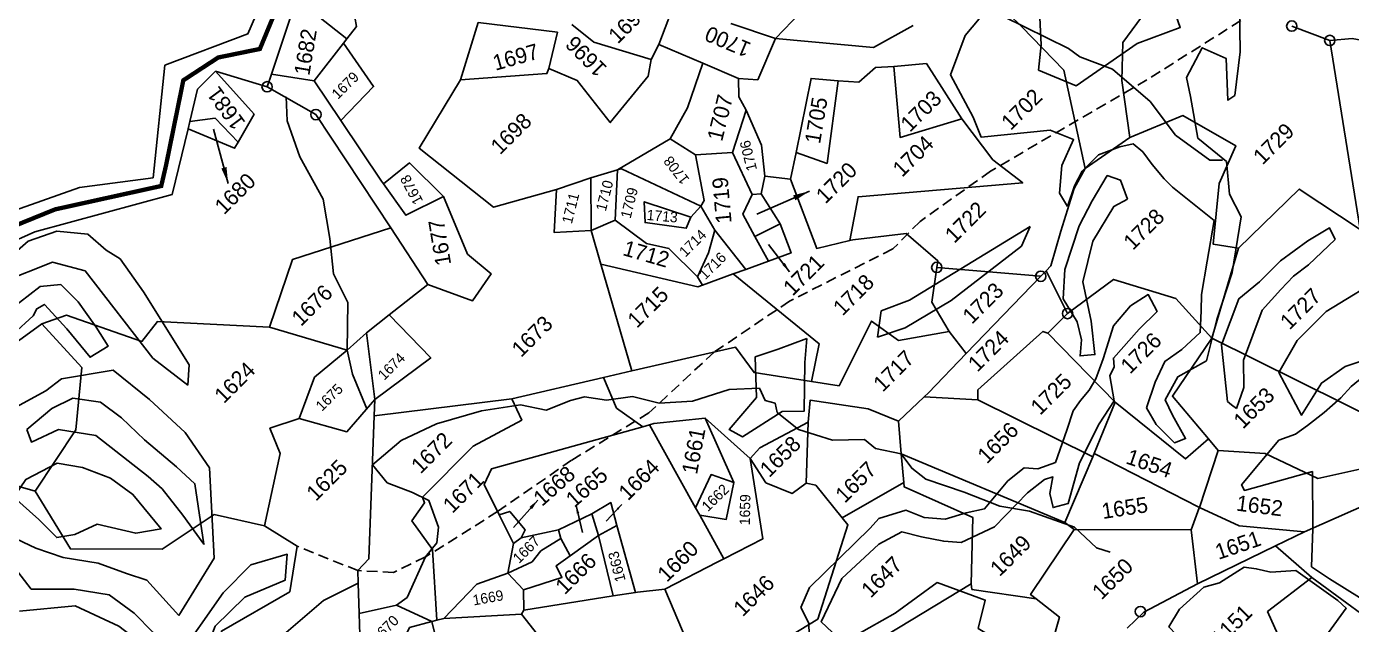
# Model space of a CAD drawing. Header units: metres. Extents: x 302481 to 307962, y 1946667 to 1951250.
# Drawn here: x 304150 to 304775, y 1948570 to 1948852 of the extents above; entities that cross this region are included whole.
import ezdxf

# ---------------------------------------------------------------- set-up
doc = ezdxf.new("R2010")
doc.units = ezdxf.units.M
doc.linetypes.add('DASHDOT', pattern=[1, 0.5, -0.25, 0, -0.25])
doc.linetypes.add('DASHED', pattern=[0.75, 0.5, -0.25])
for name, color, linetype in [('LINE_FOOTPATH', 1, 'DASHED'), ('LINE_WATER', 4, 'Continuous'), ('POLY_HATCH', 12, 'Continuous'), ('POLY_PARCEL', 6, 'Continuous'), ('POLY_WATER', 4, 'Continuous'), ('SYM_ARROW', 1, 'Continuous'), ('SYM_STONE', 1, 'Continuous'), ('TEXT_PARCEL', 7, 'Continuous'), ('V_BOUND_STREAM_LINE', 7, 'DASHDOT')]:
    doc.layers.add(name, color=color, linetype=linetype)
doc.styles.get("Standard").update_dxf_attribs({"font": 'simplex.shx'})
doc.styles.add('TEXT_MAP', font='')
doc.styles.get('TEXT_MAP').set_extended_font_data('Kruti Dev 050')
doc.dimstyles.get("Standard").update_dxf_attribs({"dimtxt": 0.18, "dimasz": 0.18, "dimexe": 0.18, "dimexo": 0.0625, "dimgap": 0.09, "dimtad": 0, "dimtih": 1, "dimtoh": 1, "dimdec": 4, "dimzin": 0, "dimdsep": 46, "dimtxsty": 'Standard', "dimcen": 0.09, "dimadec": 0, "dimazin": 0, "dimtfac": 1, "dimtdec": 4, "dimtofl": 0, "dimtmove": 0, "dimatfit": 3, "dimfxl": 1, "dimtolj": 1, "dimtzin": 0, "dimarcsym": 0})

# ---------------------------------------------------------------- blocks, each defined once
blk = doc.blocks.new('STONE')
blk.add_circle((0, 0), 0.851)
blk = doc.blocks.new('TEXTARROW')
blk.add_leader([(0.04, -0.01), (8.68, -0.01)], dimstyle='Standard', override={"dimtxt": 2.5, "dimasz": 2.5, "dimexe": 1.25, "dimexo": 0.625, "dimgap": 0.625, "dimtad": 1, "dimtih": 0, "dimtoh": 0, "dimzin": 8, "dimcen": 2.5, "dimtofl": 1})

msp = doc.modelspace()

# ---------------------------------------------------------------- linework, layer by layer
at = {"layer": 'LINE_FOOTPATH', "ltscale": 10}
msp.add_lwpolyline([(304794.98, 1948861.83), (304747.94, 1948870.93), (304678.38, 1948827), (304604.6, 1948783.92), (304571.44, 1948760.27), (304558.58, 1948747.29), (304509.92, 1948722.72), (304474.35, 1948698.66), (304443.57, 1948670.06), (304407.16, 1948647.76), (304372.33, 1948623.56), (304338.35, 1948602.19), (304323.22, 1948594.95), (304306.47, 1948595.77), (304277.88, 1948607.23)], dxfattribs=at)
at = {"layer": 'LINE_WATER'}
for points in [[(304482.25, 1948853.56), (304503.29, 1948846.43), (304534.68, 1948879.28)], [(304610.8, 1948856.83), (304641.37, 1948841.67), (304646.72, 1948837.85), (304662.08, 1948832.04), (304679.81, 1948816.76), (304691.75, 1948800.93), (304707.94, 1948789.19), (304714.01, 1948789.18)], [(304272.64, 1948818.94), (304273.17, 1948807.67)], [(304273.17, 1948807.67), (304279.08, 1948790.72), (304290.19, 1948770.78), (304293.2, 1948752.19), (304295.04, 1948735.58), (304301.77, 1948722.02), (304301.49, 1948699.6), (304303.86, 1948688.25), (304310.62, 1948672.04)], [(304448.45, 1948674.59), (304464.11, 1948675.6), (304481.51, 1948681.04), (304495.72, 1948681.75), (304498.36, 1948675.9), (304503.09, 1948674.63), (304504.12, 1948670.27), (304514.15, 1948662.26), (304530.19, 1948657.27), (304545.21, 1948657.46), (304550.37, 1948653.23), (304562.59, 1948650.83), (304567.51, 1948644.02), (304574.22, 1948638.83), (304592.25, 1948632.73), (304609.1, 1948626.18), (304623, 1948623.79), (304644.2, 1948616.27), (304654.56, 1948606.46), (304661.02, 1948604.49)], [(304324.6, 1948579.46), (304329.76, 1948583.1), (304338.35, 1948602.19), (304343.75, 1948608.89), (304344.51, 1948616.21), (304339.97, 1948628.87), (304332.21, 1948632.59), (304320.31, 1948637.05), (304313.29, 1948645.55), (304326.89, 1948657.08), (304343.48, 1948664.89), (304364.81, 1948671.06), (304383.17, 1948673.84), (304395.22, 1948671.3), (304406.63, 1948675.94), (304413.22, 1948677.55), (304423.64, 1948676.12), (304435.93, 1948677.73), (304448.45, 1948674.59)]]:
    msp.add_lwpolyline(points, dxfattribs=at)
at = {"layer": 'POLY_HATCH'}
for points in [[(304687.51, 1948870.16), (304694.03, 1948851.57), (304673.75, 1948844.13), (304645.05, 1948824.19), (304627.27, 1948831.58), (304628.47, 1948843.45), (304627.5, 1948862.67)], [(304678.13, 1948672.47), (304682.73, 1948664.59), (304691.36, 1948656.01), (304696.59, 1948657.97), (304690.42, 1948669), (304686.9, 1948676.19), (304692.84, 1948687.11), (304706.45, 1948694.66), (304711.33, 1948714.13), (304718.59, 1948736.16), (304722.8, 1948762.43), (304717.33, 1948773.17), (304715.8, 1948788.43), (304702.36, 1948799.47), (304698.88, 1948819.07), (304696.94, 1948828.03), (304704.46, 1948842.08), (304715.66, 1948837.04), (304716.49, 1948817.36), (304719.84, 1948819.61), (304722.27, 1948840.18), (304721.94, 1948861.73)], [(304603.37, 1948860.53), (304592.74, 1948847.78), (304585.72, 1948829.34), (304596.49, 1948809.32), (304600.2, 1948800.03), (304632.72, 1948803.19), (304643.82, 1948798.78), (304638.32, 1948786.61), (304637.11, 1948773.65), (304640.91, 1948767.36)], [(304623.34, 1948757.88), (304566.52, 1948723.14), (304553.08, 1948718.15)], [(304767.06, 1948751.82), (304764.36, 1948757.25), (304754.14, 1948751.19), (304741.24, 1948741.66), (304731.33, 1948731.86), (304721.68, 1948723.83), (304713.44, 1948702.16), (304716.28, 1948675.48), (304718.23, 1948673.89), (304720.62, 1948672.11)], [(304551.38, 1948705.68), (304564.37, 1948710.21), (304586.1, 1948723.01), (304619.31, 1948748.57)], [(304518.1, 1948705.15), (304504.53, 1948700.11), (304493.74, 1948696.4), (304494.37, 1948677.34), (304481.48, 1948662.17), (304487.82, 1948658.84), (304506.51, 1948670.68), (304516.73, 1948670.8), (304517.08, 1948693.73)], [(304601.98, 1948566.62), (304598.85, 1948568.5), (304602.18, 1948581.89), (304579.55, 1948590.1), (304559.62, 1948575.68), (304535.17, 1948561.85), (304524.87, 1948571.71), (304534.58, 1948592.06), (304551.95, 1948608.27), (304562.8, 1948614.05), (304572.14, 1948611.67), (304582.56, 1948609.58), (304590.73, 1948608.98), (304606.5, 1948616.32), (304622, 1948632.43), (304630, 1948638.72), (304634.03, 1948639.89), (304632.53, 1948632.02), (304634.09, 1948625.42), (304641.18, 1948627.37), (304646.65, 1948646.46), (304655.86, 1948664.94), (304662.89, 1948675.75), (304660.86, 1948687.56)], [(304225.14, 1948660.82), (304236.47, 1948644.12), (304238.79, 1948601.57), (304222.05, 1948574.58)], [(304740.59, 1948657.27), (304722.98, 1948636.23), (304724.31, 1948633.55), (304756.38, 1948642.38), (304756.54, 1948615.45), (304755.99, 1948597.54)], [(304551.94, 1948620.36), (304547.86, 1948615.74), (304519.32, 1948587.88), (304515.28, 1948578.46)], [(304215.65, 1948564.25), (304220.53, 1948553.25), (304243, 1948585.27), (304255.97, 1948598.56), (304273.19, 1948603.44), (304272.14, 1948591.24), (304253.13, 1948583.2), (304239.17, 1948569.64), (304229.31, 1948543.5), (304245.12, 1948536.17), (304243.36, 1948512.7), (304264.85, 1948524.45), (304273.51, 1948529.15), (304284.98, 1948535.3), (304295.99, 1948538.08), (304302.16, 1948534.25), (304306.18, 1948528.3)], [(304764.46, 1948591.82), (304779.87, 1948582.35), (304795.47, 1948576.92), (304802.65, 1948574.1), (304802.72, 1948559.94), (304820.69, 1948556.2), (304833.59, 1948549.77)], [(304306.18, 1948528.3), (304302.21, 1948519.6), (304285.98, 1948528.09), (304272.74, 1948520.31), (304216.54, 1948496.16), (304213.34, 1948509.6), (304212.4, 1948555.53), (304193.81, 1948569.66), (304173.26, 1948579.23), (304147.04, 1948576.68)]]:
    msp.add_lwpolyline(points, dxfattribs=at)
at = {"layer": 'POLY_HATCH', "lineweight": -2}
for points in [[(304640.91, 1948767.36), (304644.28, 1948777.02), (304647.78, 1948783.98), (304655.47, 1948791.63), (304665.58, 1948795.43), (304671.86, 1948796.81), (304676.38, 1948792.97), (304680.89, 1948787.04), (304686.45, 1948780.4)], [(304669.12, 1948770.82), (304665.89, 1948779.75), (304659.62, 1948781.86), (304652.62, 1948770.03), (304646.42, 1948758.24), (304639.63, 1948737.66), (304638.9, 1948723.72), (304645.49, 1948712.9), (304647.55, 1948704.54), (304646.83, 1948696.87), (304653.8, 1948697.55), (304652.11, 1948713.24), (304648.21, 1948731.88)], [(304686.45, 1948780.4), (304690.38, 1948776.45), (304710.03, 1948760.65), (304706.69, 1948741.61), (304704.01, 1948725.86)], [(304648.21, 1948731.88), (304652.87, 1948750.92), (304662.77, 1948767.32), (304669.12, 1948770.82)], [(304138.38, 1948739.87), (304151.08, 1948750.96), (304164.55, 1948755.72), (304179.15, 1948754.27), (304187.92, 1948746.75), (304194.37, 1948742.6), (304205.44, 1948727.06), (304226.92, 1948692.75), (304226.38, 1948683.09)], [(304619.31, 1948748.57), (304623.34, 1948757.88)], [(304767.06, 1948751.82), (304754.48, 1948739.75), (304747.48, 1948734.47), (304741.52, 1948728.12), (304732.6, 1948718.39), (304723.84, 1948694.89), (304724.01, 1948681.97), (304720.62, 1948672.11)], [(304138.79, 1948731.7), (304162.49, 1948741.05), (304177.93, 1948736.95), (304209.91, 1948695.82), (304226.38, 1948683.09)], [(304139.98, 1948708.09), (304142.09, 1948718.33), (304156.76, 1948729.68), (304166.52, 1948730.47), (304174.63, 1948722.32), (304183.13, 1948710.51), (304188.79, 1948701.56), (304180.24, 1948696.29), (304169.3, 1948709.73), (304158.77, 1948721.14), (304155.11, 1948719.11), (304153.47, 1948715.86), (304144.09, 1948707.34), (304140.42, 1948703.69), (304130.62, 1948690.71), (304136.7, 1948682.16), (304145.2, 1948672.79), (304159.46, 1948680.48), (304166.79, 1948686.16), (304191.2, 1948690.17), (304208.23, 1948676.31), (304225.14, 1948660.82)], [(304551.94, 1948620.36), (304564.72, 1948624.2), (304573.42, 1948620.78), (304583.26, 1948620), (304593.11, 1948623), (304601.82, 1948624.87), (304612.84, 1948638.1), (304620.42, 1948644.14), (304626.86, 1948643.74), (304635.2, 1948646.75), (304640.54, 1948661.88), (304643.59, 1948670.96), (304647.02, 1948675.87), (304651.19, 1948680.78), (304654.24, 1948686.08), (304657.67, 1948695.53), (304662.64, 1948711.04), (304670.61, 1948720.49), (304678.96, 1948725.77), (304683.1, 1948717.81), (304674.75, 1948709.5), (304662.59, 1948695.9), (304662.96, 1948691.73), (304660.86, 1948687.56)], [(304678.13, 1948672.47), (304682.25, 1948684.5), (304686.82, 1948694.33), (304694.78, 1948699.99), (304703.51, 1948707.92), (304703.92, 1948718.14), (304704.01, 1948725.86)], [(304553.08, 1948718.15), (304551.38, 1948705.68)], [(304517.08, 1948693.73), (304518.1, 1948705.15)], [(304740.59, 1948657.27), (304748.32, 1948660.08), (304754.05, 1948664.09), (304761.91, 1948670.22), (304769.77, 1948677.2), (304774.66, 1948682.48), (304782.35, 1948688.84)], [(304222.05, 1948574.58), (304206.94, 1948591.21), (304197.35, 1948594.43), (304184.03, 1948599.26), (304167.51, 1948601.97), (304154.73, 1948606.26), (304142.48, 1948612.16), (304132.9, 1948619.65), (304118.51, 1948622.35), (304106.78, 1948623.44), (304120.6, 1948608.48), (304133.38, 1948602.05), (304144.57, 1948597.22), (304152.54, 1948587.07), (304172.8, 1948587.02), (304189.32, 1948584.32), (304201.03, 1948575.76), (304210.07, 1948566.67), (304215.65, 1948564.25)], [(304755.99, 1948597.54), (304764.46, 1948591.82)], [(304483.33, 1948519.37), (304486.68, 1948533.56), (304499.51, 1948547.81), (304509.18, 1948558.16), (304514.38, 1948561.86), (304519.21, 1948565.55), (304519.04, 1948570.93), (304515.28, 1948578.46)]]:
    msp.add_lwpolyline(points, dxfattribs=at)
for points in [[(304806.54, 1948702.87), (304789.04, 1948697.71), (304771.77, 1948691.85), (304760.65, 1948684.07), (304751.15, 1948668.97), (304740.57, 1948689.08), (304749.13, 1948704.18), (304762.87, 1948717.86), (304792.23, 1948735.75), (304803.73, 1948710.91)], [(304150.5, 1948662.21), (304162.29, 1948672.09), (304172.21, 1948677.02), (304185.21, 1948675.14), (304195.09, 1948667.69), (304205.89, 1948657.45), (304221.02, 1948644.73), (304229.67, 1948636.66), (304233.91, 1948608.17), (304224.05, 1948621.81), (304214.18, 1948634.22), (304207.7, 1948640.11), (304182.99, 1948659.36), (304165.36, 1948662.18), (304152.65, 1948656.32)], [(304144.26, 1948630.33), (304149.91, 1948638.75), (304164.68, 1948646.44), (304176.62, 1948644.31), (304189.95, 1948639.37), (304200.46, 1948631.62), (304213.75, 1948615.44), (304201.81, 1948613.35), (304183.56, 1948617.61), (304173.01, 1948612.71), (304164.57, 1948611.33), (304156.17, 1948619.77)], [(304724.18, 1948597.39), (304729.89, 1948596.62), (304736.75, 1948595.08), (304748.57, 1948595.81), (304768.34, 1948581.67), (304772.33, 1948578.04), (304763.92, 1948566.62), (304751.49, 1948554.64), (304744.63, 1948551.99), (304750.5, 1948542.64), (304753.91, 1948534.63), (304751.04, 1948528.73), (304735.57, 1948517.14), (304726.61, 1948519.26), (304717.09, 1948521.56), (304704.93, 1948530.74), (304700.94, 1948536.66), (304704.41, 1948549.23), (304699.48, 1948558), (304688.65, 1948569.27), (304693.63, 1948577.64), (304705.1, 1948587.91), (304712.53, 1948589.99), (304721.13, 1948595.49)]]:
    msp.add_lwpolyline(points, close=True, dxfattribs=at)
at = {"layer": 'POLY_PARCEL'}
for points in [[(304304.68, 1948891.82), (304303.41, 1948865.48), (304305.81, 1948852.13), (304301.23, 1948846.23)], [(304649.19, 1948785.27), (304639.25, 1948831.44), (304619.45, 1948851.94), (304600.59, 1948870.45)], [(304670.29, 1948799.8), (304666.56, 1948826.71), (304666.98, 1948844.51), (304688.52, 1948873.91)], [(304277.58, 1948865.15), (304301.23, 1948846.23)], [(304457.28, 1948867.28), (304448.3, 1948843.67)], [(304354.85, 1948827), (304363.23, 1948854.04)], [(304363.23, 1948854.04), (304400.53, 1948849.41)], [(304400.53, 1948849.41), (304396.52, 1948832.36)], [(304407.38, 1948853.03), (304417.63, 1948844.68), (304444.67, 1948836.54)], [(304568.18, 1948852.54), (304549.5, 1948842.22), (304503.29, 1948846.43), (304494.91, 1948826.94), (304485.86, 1948827.62)], [(304764.55, 1948845.5), (304746.62, 1948852.3)], [(304299.67, 1948844.23), (304285.88, 1948826.47)], [(304299.67, 1948844.23), (304313.86, 1948823.82), (304298.4, 1948807.83)], [(304301.23, 1948846.23), (304299.67, 1948844.23)], [(304448.3, 1948843.67), (304444.67, 1948836.54)], [(304469.04, 1948834.81), (304448.3, 1948843.67)], [(304801.62, 1948824.4), (304792.56, 1948836.22), (304790, 1948843.61), (304775.01, 1948846.47), (304764.55, 1948845.5)], [(304778.82, 1948756.52), (304764.55, 1948845.5)], [(304249.99, 1948797.61), (304257.56, 1948810.86), (304239.38, 1948831.03)], [(304396.52, 1948832.36), (304395.56, 1948829.93), (304354.85, 1948827)], [(304444.67, 1948836.54), (304443.25, 1948828.66), (304425.44, 1948806.84), (304409.9, 1948826.59), (304396.52, 1948832.36)], [(304453.59, 1948799.12), (304461.81, 1948813.74), (304469.04, 1948834.81)], [(304485.86, 1948827.62), (304469.04, 1948834.81)], [(304532.89, 1948826.57), (304542.53, 1948825.93), (304550.46, 1948832.71), (304559.08, 1948833.3)], [(304559.08, 1948833.3), (304574.4, 1948834.58), (304591.16, 1948808.65)], [(304559.08, 1948833.3), (304562.03, 1948799.86), (304591.16, 1948808.65)], [(304285.88, 1948826.47), (304265.71, 1948829.7)], [(304298.4, 1948807.83), (304285.88, 1948826.47)], [(304354.85, 1948827), (304335.38, 1948794.73), (304370.33, 1948766.98), (304400.16, 1948775.24)], [(304489.52, 1948812.69), (304485.98, 1948818.92), (304485.86, 1948827.62)], [(304512.98, 1948792.71), (304520.08, 1948827.63), (304532.89, 1948826.57)], [(304532.89, 1948826.57), (304527.61, 1948787.57), (304512.98, 1948792.71)], [(304263.69, 1948823.67), (304286.71, 1948810.57), (304321.94, 1948757.29)], [(304483.11, 1948792.78), (304489.52, 1948812.69)], [(304489.52, 1948812.69), (304496.75, 1948796.15), (304498.32, 1948781.51)], [(304227.26, 1948807.33), (304239.21, 1948808.92), (304249.99, 1948797.61)], [(304318.48, 1948778.01), (304317.67, 1948779.16), (304298.4, 1948807.83)], [(304591.16, 1948808.65), (304605.73, 1948789.2), (304619.83, 1948778.37), (304542.19, 1948771.91), (304538.35, 1948751.22)], [(304721.55, 1948747.73), (304709.56, 1948749.57), (304712.38, 1948778.09), (304720.25, 1948795.89), (304695.22, 1948810.11), (304670.29, 1948799.8)], [(304226.41, 1948803.81), (304248.34, 1948794.7), (304249.99, 1948797.61)], [(304428.89, 1948784.54), (304453.59, 1948799.12)], [(304453.59, 1948799.12), (304465.52, 1948791.7)], [(304670.29, 1948799.8), (304649.19, 1948785.27)], [(304318.48, 1948778.01), (304330.8, 1948787.82), (304346.79, 1948772.03)], [(304465.52, 1948791.7), (304483.11, 1948792.78)], [(304465.52, 1948791.7), (304469.74, 1948770.16), (304468.06, 1948767.38)], [(304483.11, 1948792.78), (304492.34, 1948772.9)], [(304510.43, 1948780.17), (304512.98, 1948792.71)], [(304416.24, 1948780.84), (304400.16, 1948775.24)], [(304416.24, 1948780.84), (304428.89, 1948784.54)], [(304416.44, 1948755.92), (304416.24, 1948780.84)], [(304427.75, 1948760.78), (304428.89, 1948784.54)], [(304428.89, 1948784.54), (304430.78, 1948785.09), (304468.06, 1948767.38)], [(304498.32, 1948781.51), (304496.51, 1948773.28)], [(304510.43, 1948780.17), (304498.32, 1948781.51)], [(304630.84, 1948737), (304633.14, 1948739.38), (304637.76, 1948755.71), (304644.08, 1948775.79), (304649.19, 1948785.27)], [(304346.79, 1948772.03), (304329.02, 1948763.16), (304318.48, 1948778.01)], [(304400.16, 1948775.24), (304398.99, 1948755), (304416.44, 1948755.92)], [(304538.35, 1948751.22), (304522.76, 1948747.54), (304510.43, 1948780.17)], [(304721.55, 1948747.73), (304750.17, 1948775.47), (304778.82, 1948756.52)], [(304339.37, 1948730.61), (304360.47, 1948722.84), (304369.3, 1948735.5), (304358.12, 1948744.88), (304346.79, 1948772.03)], [(304492.34, 1948772.9), (304487.91, 1948763.61), (304493.62, 1948753.21)], [(304492.34, 1948772.9), (304496.51, 1948773.28)], [(304496.51, 1948773.28), (304505.48, 1948759.13)], [(304468.06, 1948767.38), (304463.37, 1948762.27)], [(304468.06, 1948767.38), (304474.64, 1948756.18)], [(304264.82, 1948710.44), (304275.59, 1948742.29), (304321.94, 1948757.29)], [(304321.94, 1948757.29), (304339.37, 1948730.61)], [(304416.44, 1948755.92), (304427.75, 1948760.78)], [(304416.44, 1948755.92), (304421.02, 1948740.1)], [(304442.46, 1948749.9), (304427.75, 1948760.78)], [(304474.64, 1948756.18), (304471.68, 1948745.44), (304466.56, 1948734.16)], [(304474.64, 1948756.18), (304489.28, 1948737.68)], [(304493.62, 1948753.21), (304505.48, 1948759.13)], [(304505.48, 1948759.13), (304510.67, 1948745.43), (304500.01, 1948741.57)], [(304466.56, 1948734.16), (304453.03, 1948747.54), (304442.46, 1948749.9)], [(304493.62, 1948753.21), (304500.01, 1948741.57)], [(304579.33, 1948738.61), (304579.79, 1948741.76), (304564.89, 1948754.53), (304539.78, 1948751.56), (304538.35, 1948751.22)], [(304708.88, 1948705.31), (304721.55, 1948747.73)], [(304468.97, 1948730.26), (304466.71, 1948729.43), (304421.02, 1948740.1)], [(304421.02, 1948740.1), (304435.58, 1948689.87)], [(304489.28, 1948737.68), (304483.31, 1948735.52)], [(304500.01, 1948741.57), (304489.28, 1948737.68)], [(304585.12, 1948708.34), (304576.93, 1948722.19), (304579.33, 1948738.61)], [(304579.33, 1948738.61), (304628.33, 1948734.4)], [(304628.33, 1948734.4), (304630.84, 1948737)], [(304640.92, 1948716.88), (304630.84, 1948737)], [(304339.37, 1948730.61), (304321.26, 1948716.25)], [(304466.56, 1948734.16), (304468.97, 1948730.26)], [(304483.31, 1948735.52), (304468.97, 1948730.26)], [(304483.31, 1948735.52), (304523.82, 1948702.61), (304520.29, 1948684.85)], [(304593.2, 1948698.02), (304628.33, 1948734.4)], [(304640.92, 1948716.88), (304662.62, 1948732.95), (304691.98, 1948724.03), (304708.88, 1948705.31)], [(304096.6, 1948653.44), (304118.02, 1948683.45), (304157.51, 1948711.98)], [(304154.38, 1948633.16), (304173.47, 1948662.12), (304176.36, 1948691.41), (304157.51, 1948711.98)], [(304157.51, 1948711.98), (304169.08, 1948716.15), (304204.66, 1948703.72), (304211.98, 1948713.05), (304264.82, 1948710.44)], [(304321.26, 1948716.25), (304310.51, 1948707.73)], [(304321.26, 1948716.25), (304340.8, 1948695.94), (304314.39, 1948676.42)], [(304520.29, 1948684.85), (304533.23, 1948682.83), (304548.56, 1948713.34), (304561.19, 1948704.19), (304585.12, 1948708.34)], [(304631.67, 1948707.55), (304640.92, 1948716.88)], [(304264.82, 1948710.44), (304301.49, 1948699.6)], [(304310.51, 1948707.73), (304301.49, 1948699.6)], [(304314.39, 1948676.42), (304310.51, 1948707.73)], [(304585.12, 1948708.34), (304593.2, 1948698.02)], [(304598.63, 1948676.16), (304598.65, 1948680.85), (304629.3, 1948708.44), (304631.67, 1948707.55)], [(304663.41, 1948675.15), (304631.67, 1948707.55)], [(304301.49, 1948699.6), (304286.01, 1948686.84), (304278.81, 1948667.43)], [(304435.58, 1948689.87), (304484.49, 1948700.96), (304493.21, 1948689.09), (304520.29, 1948684.85)], [(304707.3, 1948657.78), (304690.35, 1948677.93), (304708.88, 1948705.31)], [(304708.88, 1948705.31), (304791.63, 1948664.32)], [(304573.31, 1948677.6), (304575.39, 1948679.58), (304593.2, 1948698.02)], [(304422.22, 1948686.74), (304378.98, 1948676.62)], [(304435.58, 1948689.87), (304422.22, 1948686.74)], [(304422.22, 1948686.74), (304428.41, 1948672.33), (304440.73, 1948663.57)], [(304314.39, 1948676.42), (304301.29, 1948661.18), (304278.81, 1948667.43)], [(304378.98, 1948676.62), (304314.11, 1948668.73)], [(304314.39, 1948676.42), (304314.11, 1948668.73)], [(304378.98, 1948676.62), (304383.7, 1948666.66), (304360.81, 1948654.37), (304336.98, 1948630.33), (304337.88, 1948627.73), (304331.97, 1948619.26), (304341.65, 1948605.78), (304343.73, 1948572.38)], [(304518.72, 1948665.71), (304519.68, 1948676.1), (304546.93, 1948671.94), (304561.29, 1948666.14)], [(304561.29, 1948666.14), (304573.31, 1948677.6)], [(304573.31, 1948677.6), (304598.63, 1948676.16)], [(304598.63, 1948676.16), (304652.88, 1948649.35)], [(304653.53, 1948650.96), (304663.41, 1948675.15)], [(304663.41, 1948675.15), (304696.52, 1948648.4), (304707.3, 1948657.78)], [(304314.11, 1948668.73), (304311.71, 1948601.27), (304306.47, 1948595.77), (304306.64, 1948589.78)], [(304278.81, 1948667.43), (304265.03, 1948662.82), (304269.92, 1948650.96), (304262.45, 1948616.83)], [(304373.05, 1948622.09), (304366.07, 1948636.28), (304369.41, 1948643.7), (304440.73, 1948663.57)], [(304440.73, 1948663.57), (304443.91, 1948664.45)], [(304443.91, 1948664.45), (304446.02, 1948665.04), (304470.1, 1948667.57)], [(304443.91, 1948664.45), (304465.61, 1948625.4)], [(304483.71, 1948637.34), (304470.1, 1948667.57)], [(304470.1, 1948667.57), (304491.38, 1948648.54)], [(304491.38, 1948648.54), (304495.9, 1948653.68), (304518.72, 1948665.71)], [(304518.72, 1948665.71), (304517.69, 1948636.9)], [(304562.59, 1948650.83), (304561.29, 1948666.14)], [(304711.91, 1948652.31), (304707.3, 1948657.78)], [(304154.38, 1948633.16), (304137.4, 1948637.98), (304116.81, 1948621.9), (304096.6, 1948653.44)], [(304562.59, 1948650.83), (304639.62, 1948618.39)], [(304563.73, 1948637.35), (304562.59, 1948650.83)], [(304639.62, 1948618.39), (304652.88, 1948649.35)], [(304652.88, 1948649.35), (304653.53, 1948650.96)], [(304703.07, 1948625.49), (304702.48, 1948625.77), (304653.53, 1948650.96)], [(304703.07, 1948625.49), (304711.91, 1948652.31)], [(304711.91, 1948652.31), (304734.04, 1948650.91), (304758.96, 1948639.18), (304795.7, 1948647.3)], [(304491.38, 1948648.54), (304497.29, 1948610.7), (304478.98, 1948601.34)], [(304517.69, 1948636.9), (304511.14, 1948632.12), (304498.77, 1948637.18), (304491.38, 1948648.54)], [(304465.61, 1948625.4), (304472.9, 1948640.97), (304483.71, 1948637.34)], [(304483.71, 1948637.34), (304480.11, 1948619.86), (304467.59, 1948621.83)], [(304517.69, 1948636.9), (304522.23, 1948635.96), (304534.66, 1948620.7)], [(304534.66, 1948620.7), (304563.73, 1948637.35)], [(304595.48, 1948589.53), (304596.25, 1948620.81), (304563.91, 1948635.3), (304563.73, 1948637.35)], [(304262.45, 1948616.83), (304238.81, 1948622.14), (304214.21, 1948605.81), (304171, 1948605.97), (304154.38, 1948633.16)], [(304798.79, 1948634.43), (304752.61, 1948614.11)], [(304416.81, 1948622.49), (304425.64, 1948627.8), (304428.59, 1948617.09)], [(304465.61, 1948625.4), (304467.59, 1948621.83)], [(304699.15, 1948614.94), (304703.04, 1948625.39)], [(304703.04, 1948625.39), (304703.07, 1948625.49)], [(304752.61, 1948614.11), (304721.88, 1948616.87), (304703.07, 1948625.49)], [(304373.05, 1948622.09), (304378.02, 1948623.65), (304385.27, 1948614.9), (304383.36, 1948611.22)], [(304379.74, 1948608.5), (304373.05, 1948622.09)], [(304416.81, 1948622.49), (304400.96, 1948614.94)], [(304419.8, 1948612.25), (304416.81, 1948622.49)], [(304467.59, 1948621.83), (304478.98, 1948601.34)], [(304534.66, 1948620.7), (304537.41, 1948617.32), (304523.21, 1948572.91), (304482.8, 1948548.35)], [(304644.03, 1948615.06), (304639.62, 1948618.39)], [(304241.91, 1948565.76), (304242.12, 1948567.26), (304274.35, 1948585.82), (304277.88, 1948607.23), (304262.45, 1948616.83)], [(304400.96, 1948614.94), (304383.36, 1948611.22)], [(304402.18, 1948610.92), (304400.96, 1948614.94)], [(304406.56, 1948602.8), (304419.8, 1948612.25)], [(304419.8, 1948612.25), (304428.59, 1948617.09)], [(304419.8, 1948612.25), (304426.81, 1948583.82)], [(304428.59, 1948617.09), (304437.31, 1948585.5)], [(304626.2, 1948582.4), (304623.52, 1948584.48), (304644.03, 1948615.06)], [(304644.03, 1948615.06), (304699.15, 1948614.94)], [(304702.15, 1948589.59), (304699.15, 1948614.94)], [(304738.99, 1948607.41), (304752.61, 1948614.11)], [(304377.2, 1948594.52), (304388.58, 1948599.87), (304392.77, 1948605.03), (304402.18, 1948610.92)], [(304379.74, 1948608.5), (304377.2, 1948594.52)], [(304383.36, 1948611.22), (304379.74, 1948608.5)], [(304402.18, 1948610.92), (304406.56, 1948602.8)], [(304738.99, 1948607.41), (304702.15, 1948589.59)], [(304756.08, 1948592.52), (304738.99, 1948607.41)], [(304384.46, 1948586.78), (304402.66, 1948592.56), (304399.95, 1948598.08), (304406.56, 1948602.8)], [(304478.98, 1948601.34), (304476.06, 1948599.85), (304451.07, 1948587.02)], [(304346.95, 1948573.24), (304362.53, 1948589.32), (304377.2, 1948594.52)], [(304377.2, 1948594.52), (304384.46, 1948586.78)], [(304257.93, 1948559.59), (304268.28, 1948562.88), (304290.24, 1948581.68), (304306.64, 1948589.78)], [(304306.64, 1948589.78), (304307.06, 1948575.58)], [(304451.07, 1948587.02), (304438.18, 1948585.64), (304437.31, 1948585.5)], [(304465.52, 1948552.99), (304451.07, 1948587.02)], [(304550.13, 1948562.02), (304595.48, 1948589.53)], [(304626.2, 1948582.4), (304595.85, 1948586.91), (304595.48, 1948589.53)], [(304669.09, 1948568.61), (304676.89, 1948576.18), (304702.15, 1948589.59)], [(304759.36, 1948530.36), (304753.97, 1948550.23), (304744.89, 1948554.79), (304735.25, 1948576.49), (304756.08, 1948592.52)], [(304756.08, 1948592.52), (304795.55, 1948563.64), (304794.97, 1948543.19)], [(304384.72, 1948577.06), (304384.46, 1948586.78)], [(304426.81, 1948583.82), (304384.72, 1948577.06)], [(304437.31, 1948585.5), (304426.81, 1948583.82)], [(304646.51, 1948546.57), (304633.16, 1948559.99), (304637.14, 1948573.88), (304626.2, 1948582.4)], [(304341.3, 1948571.73), (304324.6, 1948579.46), (304307.06, 1948575.58)], [(304307.06, 1948575.58), (304307.65, 1948555.42)], [(304346.95, 1948573.24), (304383.54, 1948575.3)], [(304383.54, 1948575.3), (304403.18, 1948550.24), (304378.13, 1948542.32)], [(304384.72, 1948577.06), (304383.54, 1948575.3)], [(304307.65, 1948555.42), (304326.07, 1948558.93), (304330.82, 1948568.93), (304341.3, 1948571.73)], [(304341.3, 1948571.73), (304343.73, 1948572.38)], [(304345.21, 1948555.92), (304341.3, 1948571.73)], [(304343.73, 1948572.38), (304346.95, 1948573.24)]]:
    msp.add_lwpolyline(points, dxfattribs=at)
msp.add_lwpolyline([(304463.37, 1948762.27), (304441.47, 1948769.55), (304441.83, 1948759.7), (304461.24, 1948757.04)], close=True, dxfattribs=at)
at = {"layer": 'POLY_WATER'}
for points in [[(304381.58, 1948946.13), (304315.96, 1948941.6), (304275.62, 1948897.33), (304254.67, 1948848.58), (304215.56, 1948833.81), (304209.97, 1948780.8), (304175.35, 1948776.19), (304119.14, 1948756.41), (304059.28, 1948754.82), (304035.19, 1948723.01), (303936.47, 1948693.58), (303899.23, 1948707.7), (303822.05, 1948748.85), (303743.7, 1948701.93), (303701.14, 1948675.88), (303631.12, 1948656.05), (303593.66, 1948646.54), (303532.28, 1948635.83), (303469.93, 1948622.89), (303406.62, 1948612.47), (303367.95, 1948549.35), (303297.92, 1948527.44), (303184.27, 1948400.53)], [(304265.71, 1948829.7), (304277.58, 1948865.15)], [(304227.26, 1948807.33), (304230.95, 1948822.54), (304239.38, 1948831.03)], [(304239.38, 1948831.03), (304263.69, 1948823.67)], [(304263.69, 1948823.67), (304265.71, 1948829.7)], [(304226.41, 1948803.81), (304227.26, 1948807.33)], [(304082.6, 1948740.68), (304112.18, 1948736.58), (304154.25, 1948755.37), (304218.9, 1948772.91), (304226.41, 1948803.81)]]:
    msp.add_lwpolyline(points, dxfattribs=at)
at = {"layer": 'V_BOUND_STREAM_LINE', "ltscale": 10, "const_width": 2.04}
msp.add_lwpolyline([(303199.57, 1948401.69), (303271.73, 1948487.55), (303303.46, 1948521.22), (303378.24, 1948544.92), (303417.46, 1948603.65), (303429.66, 1948608.75), (303499.1, 1948618.68), (303586.22, 1948635.65), (303682.2, 1948662.84), (303714.56, 1948675.31), (303819.49, 1948736.75), (303878.21, 1948709.97), (303928.47, 1948687.44), (303945.25, 1948688.65), (304037.34, 1948714.78), (304065.54, 1948749.87), (304118.33, 1948747.48), (304163.78, 1948765.93), (304213.8, 1948776.96), (304216.13, 1948787.03), (304224.21, 1948826.74), (304240.67, 1948837.49), (304260.28, 1948841.51), (304283.6, 1948897.8)], dxfattribs=at)

# ---------------------------------------------------------------- block references
at = {"layer": 'SYM_ARROW'}
for p, xscale, yscale, zscale, rotation in [((304245.33, 1948778.05), 3.058060582444945, 3.058060582444945, 3.058060582444945, 105.0688976483374), ((304519.43, 1948774.53), 3.128669855342434, 3.128669855342434, 3.128669855342434, 203.5820472187515), ((304509.98, 1948736.45), 1.881717338773501, 1.881717338773501, 1.881717338773501, 127.5166372993001), ((304391.31, 1948629), 1.992023328951731, 1.992023328951731, 1.992023328951731, 228.3911666459701), ((304409.31, 1948626.52), 1.514549967362058, 1.514549967362058, 1.514549967362058, 283.4312022251544), ((304430.95, 1948627.01), 1.24469703086704, 1.24469703086704, 1.24469703086704, 226.9679407500744)]:
    msp.add_blockref('TEXTARROW', p, dxfattribs=dict(at, xscale=xscale, yscale=yscale, zscale=zscale, rotation=rotation))
at = {"layer": 'SYM_STONE', "xscale": 2.862570097236071, "yscale": 2.862570097236071, "zscale": 2.862570097236071, "rotation": 44.8498280447801}
for p in [(304746.62, 1948852.3), (304764.55, 1948845.5), (304263.69, 1948823.67), (304286.71, 1948810.57), (304579.33, 1948738.61), (304628.33, 1948734.4), (304640.92, 1948716.88), (304675.28, 1948576.43)]:
    msp.add_blockref('STONE', p, dxfattribs=at)

# ---------------------------------------------------------------- texts
at = {"layer": 'TEXT_PARCEL', "ltscale": 10, "style": 'TEXT_MAP'}
for s, height, rotation, p in [('1699', 7.361, 44.84983, (304428.96, 1948843.58)), ('1700', 7.361, 157.25609, (304492.31, 1948844.09)), ('1697', 7.361, 15.71377, (304371.28, 1948831.2)), ('1696', 7.361, 134.84983, (304424.34, 1948832.82)), ('1707', 7.361, 76.24646, (304478.12, 1948797.62)), ('1705', 7.361, 80.49114, (304524.28, 1948796.5)), ('1703', 7.361, 44.84983, (304566.65, 1948801.95)), ('1702', 7.361, 44.84983, (304614.13, 1948802.77)), ('1698', 7.361, 44.84983, (304373.49, 1948791.32)), ('1729', 7.361, 44.84983, (304732.85, 1948786.6)), ('1704', 7.361, 44.84983, (304562.97, 1948780.76)), ('1706', 4.907, 103.98858, (304494.65, 1948784.71)), ('1708', 4.907, 127.92963, (304463, 1948780.09)), ('1720', 7.361, 44.84983, (304526.83, 1948768.2)), ('1719', 7.361, 95.03008, (304482.64, 1948759.61)), ('1710', 4.907, 75.81864, (304423.31, 1948764.74)), ('1709', 4.907, 75.81864, (304434.96, 1948761.33)), ('1711', 4.907, 75.81864, (304407.31, 1948758.84)), ('1722', 7.361, 44.84983, (304587.6, 1948749.64)), ('1713', 4.907, 355.03628, (304442.44, 1948760.97)), ('1728', 7.361, 44.84983, (304671.71, 1948746.31)), ('1714', 4.907, 44.84983, (304460.83, 1948743.18)), ('1712', 7.361, 343.93596, (304430.87, 1948744.47)), ('1716', 4.907, 44.84983, (304470.18, 1948732.49)), ('1721', 7.361, 44.84983, (304511.34, 1948724.76)), ('1718', 7.361, 44.84983, (304534.87, 1948715.43)), ('1723', 7.361, 44.84983, (304595.87, 1948711.5)), ('1715', 7.361, 44.84983, (304437.98, 1948709.58)), ('1727', 7.361, 44.84983, (304745.56, 1948708.8)), ('1724', 7.361, 44.84983, (304598.46, 1948688.99)), ('1726', 7.361, 44.84983, (304670.37, 1948687.97)), ('1717', 7.361, 44.84983, (304553.82, 1948679.55)), ('1725', 7.361, 44.84983, (304627.99, 1948668.61))]:
    msp.add_text(s, height=height, rotation=rotation, dxfattribs=at).set_placement(p)
at = {"layer": 'TEXT_PARCEL', "style": 'TEXT_MAP'}
for s, height, rotation, p in [('1682', 7.361, 80.48679, (304283.57, 1948828.66)), ('1679', 4.907, 44.84983, (304297.07, 1948817.48)), ('1681', 7.361, 126.31485, (304253.81, 1948806.89)), ('1680', 7.361, 44.84983, (304243.44, 1948763.07)), ('1678', 4.907, 118.1426, (304337.36, 1948769.89)), ('1677', 7.361, 99.49911, (304350.48, 1948740.07)), ('1676', 7.361, 44.84983, (304279.66, 1948710.5)), ('1673', 7.361, 44.84983, (304383.41, 1948695.87)), ('1624', 7.361, 44.84983, (304243.28, 1948674.08)), ('1674', 4.907, 44.84983, (304318.85, 1948685.13)), ('1675', 4.907, 44.84983, (304289.55, 1948670.52)), ('1653', 7.361, 44.84983, (304723.6, 1948662.12)), ('1661', 7.361, 79.31925, (304466.28, 1948640.74)), ('1656', 7.361, 44.84983, (304602.93, 1948645.75)), ('1672', 7.361, 44.84983, (304336, 1948641)), ('1658', 7.361, 44.84983, (304500.35, 1948639.24)), ('1654', 7.361, 340.98775, (304667.94, 1948646.38)), ('1625', 7.361, 44.84983, (304286.66, 1948628.09)), ('1668', 7.361, 41.67478, (304393.24, 1948625.68)), ('1665', 7.361, 41.4214, (304408.53, 1948625.16)), ('1664', 7.361, 44.84983, (304433.75, 1948628.36)), ('1657', 7.361, 44.84983, (304535.96, 1948627.19)), ('1671', 7.361, 44.84983, (304350.98, 1948622.38)), ('1662', 4.907, 44.84983, (304471.46, 1948623.23)), ('1659', 4.907, 88.76678, (304491.2, 1948617.1)), ('1655', 7.361, 8.74912, (304657.59, 1948620.05)), ('1652', 7.361, 352.76563, (304720.15, 1948624.06)), ('1667', 4.907, 44.84983, (304382.43, 1948598.83)), ('1649', 7.361, 44.84983, (304608.89, 1948592.55)), ('1651', 7.361, 18.85329, (304712.08, 1948600.78)), ('1660', 7.361, 44.84983, (304452.1, 1948589.88)), ('1666', 7.361, 44.84983, (304404, 1948584.08)), ('1663', 4.907, 104.58073, (304432.73, 1948591.16)), ('1647', 7.361, 44.84983, (304548.16, 1948582.44)), ('1650', 7.361, 44.84983, (304656.96, 1948581.61)), ('1646', 7.361, 44.84983, (304487.89, 1948573.69)), ('1669', 4.907, 10.111, (304361.05, 1948579.33)), ('1670', 4.907, 44.84983, (304315.87, 1948561.43)), ('1151', 7.361, 44.84983, (304713.04, 1948559.76))]:
    msp.add_text(s, height=height, rotation=rotation, dxfattribs=at).set_placement(p)

doc.saveas('drawing.dxf')
